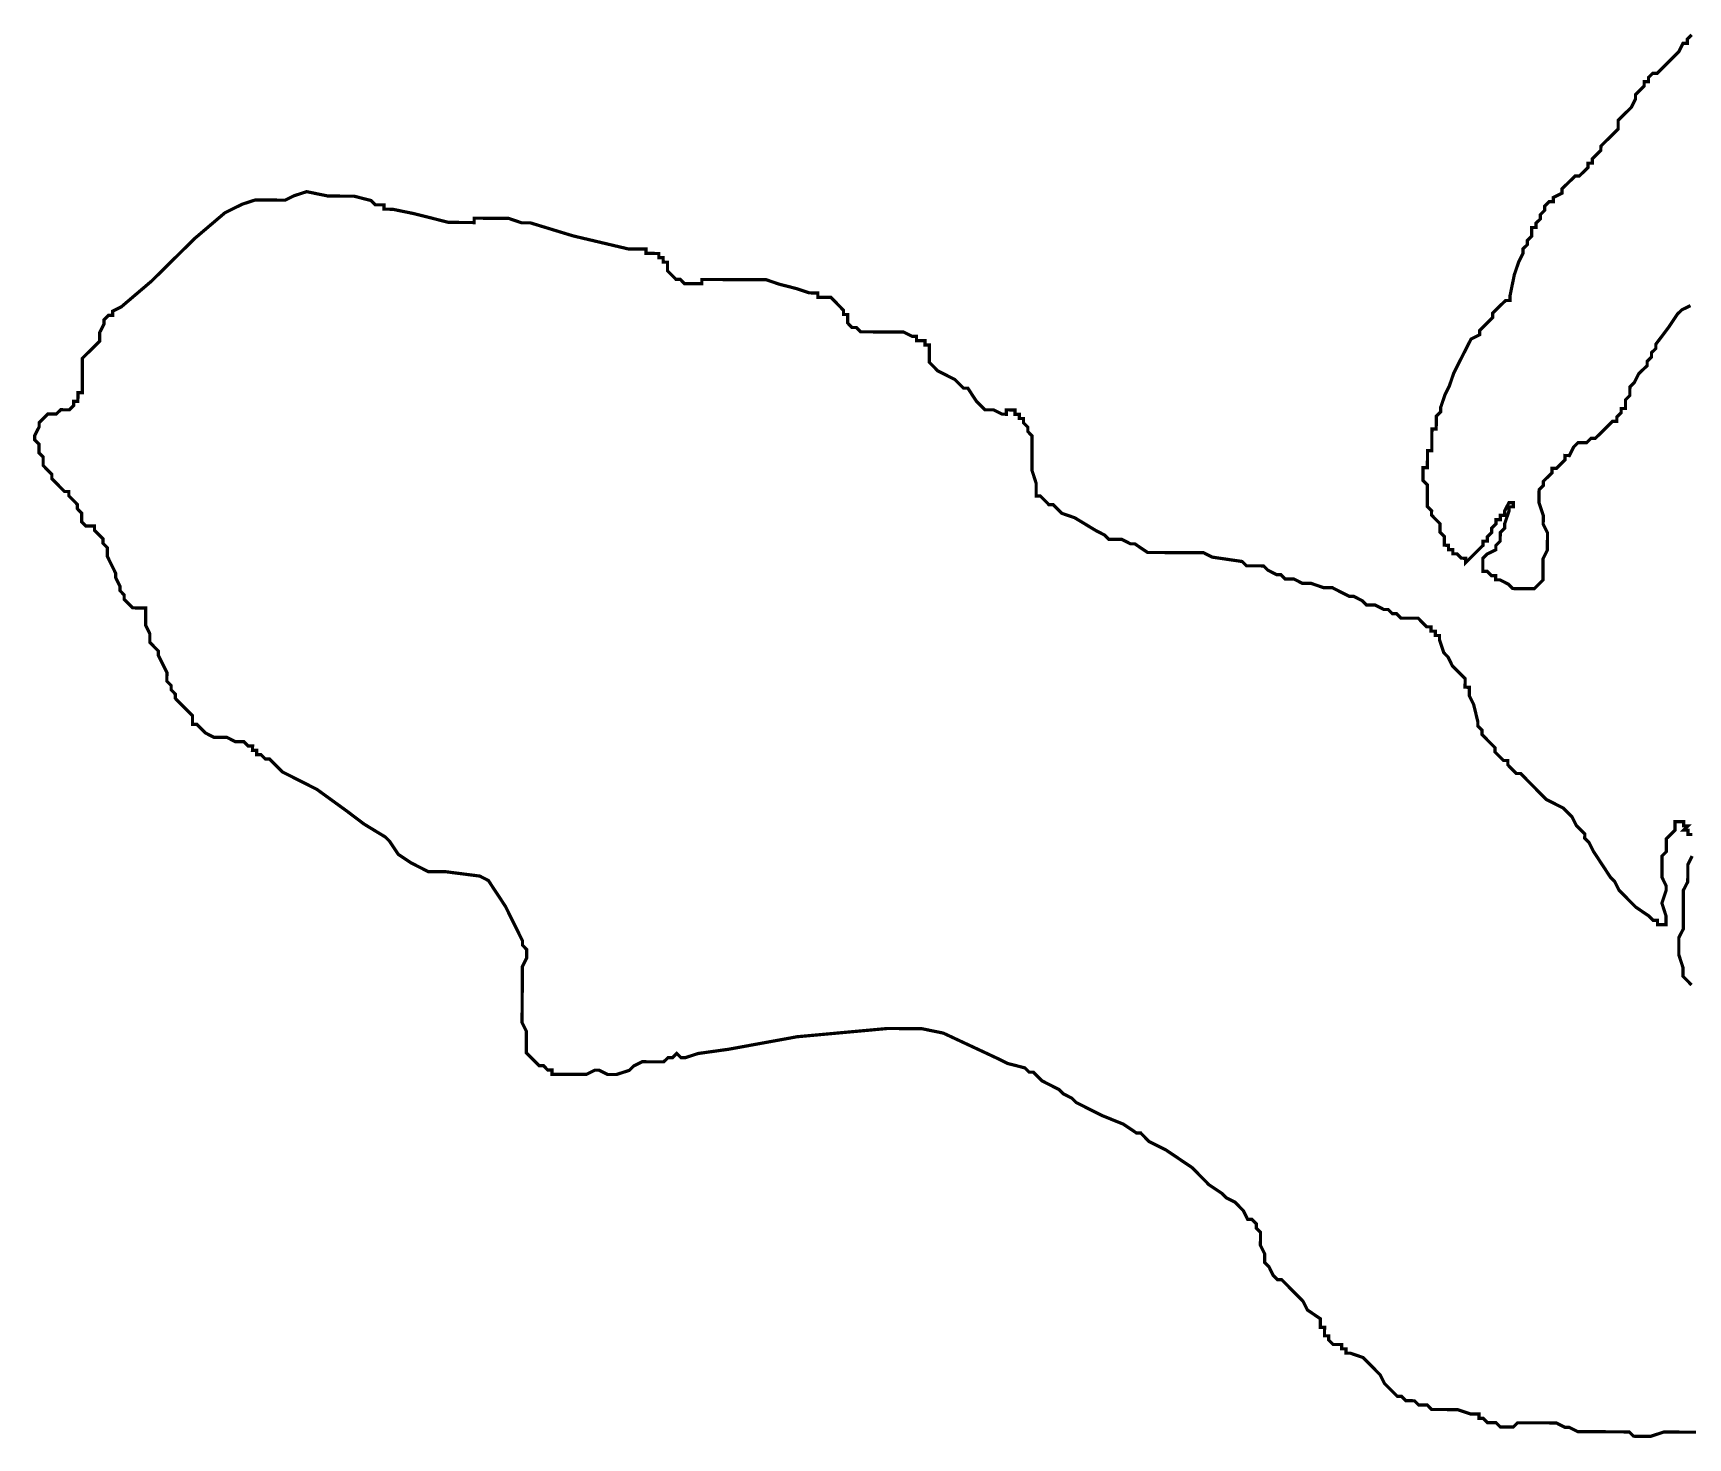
# Model space of a CAD drawing. Header units: metres. Extents: x 290190 to 339802, y 1811045 to 1991312.
# Drawn here: x 311859 to 313401, y 1901566 to 1902874 of the extents above; entities that cross this region are included whole.
import ezdxf

# ---------------------------------------------------------------- set-up
doc = ezdxf.new("R2010")
doc.units = ezdxf.units.M
doc.header["$MEASUREMENT"] = 0
doc.layers.add('HAZARDS LINE', color=1, linetype='Continuous')

msp = doc.modelspace()

# ---------------------------------------------------------------- linework, layer by layer
at = {"layer": 'HAZARDS LINE', "lineweight": 18}
for points in [[(313403.5, 1902620.5, 3, 3, 0), (313395.5, 1902616.6, 3, 3, 0), (313391.4, 1902612.6, 3, 3, 0), (313383.4, 1902600.6, 3, 3, 0), (313371.3, 1902584.6, 3, 3, 0), (313371.3, 1902580.6, 3, 3, 0), (313367.2, 1902576.6, 3, 3, 0), (313367.2, 1902572.6, 3, 3, 0), (313363.2, 1902568.6, 3, 3, 0), (313363.2, 1902564.6, 3, 3, 0), (313359.1, 1902560.7, 3, 3, 0), (313355.1, 1902556.7, 3, 3, 0), (313351.1, 1902548.7, 3, 3, 0), (313347.1, 1902544.7, 3, 3, 0), (313347, 1902536.7, 3, 3, 0), (313343, 1902532.7, 3, 3, 0), (313343, 1902524.7, 3, 3, 0), (313339, 1902524.7, 3, 3, 0), (313338.9, 1902520.7, 3, 3, 0), (313334.9, 1902516.7, 3, 3, 0), (313334.9, 1902512.7, 3, 3, 0), (313330.9, 1902512.7, 3, 3, 0), (313326.9, 1902508.7, 3, 3, 0), (313318.8, 1902500.7, 3, 3, 0), (313314.8, 1902496.8, 3, 3, 0), (313310.8, 1902496.8, 3, 3, 0), (313306.8, 1902492.8, 3, 3, 0), (313298.7, 1902492.8, 3, 3, 0), (313294.7, 1902488.8, 3, 3, 0), (313290.7, 1902480.8, 3, 3, 0), (313286.7, 1902480.9, 3, 3, 0), (313286.7, 1902476.9, 3, 3, 0), (313278.6, 1902468.9, 3, 3, 0), (313274.6, 1902468.9, 3, 3, 0), (313274.6, 1902464.9, 3, 3, 0), (313270.6, 1902460.9, 3, 3, 0), (313266.5, 1902456.9, 3, 3, 0), (313266.5, 1902452.9, 3, 3, 0), (313262.5, 1902448.9, 3, 3, 0), (313262.4, 1902436.9, 3, 3, 0), (313266.4, 1902424.9, 3, 3, 0), (313266.3, 1902416.9, 3, 3, 0), (313270.3, 1902408.8, 3, 3, 0), (313270.2, 1902392.8, 3, 3, 0), (313266.2, 1902384.8, 3, 3, 0), (313266.1, 1902364.8, 3, 3, 0), (313258.1, 1902356.8, 3, 3, 0), (313238, 1902356.9, 3, 3, 0), (313234, 1902360.9, 3, 3, 0), (313226, 1902365, 3, 3, 0), (313222, 1902365, 3, 3, 0), (313222.1, 1902369, 3, 3, 0), (313218.1, 1902369, 3, 3, 0), (313214.1, 1902373, 3, 3, 0), (313210.1, 1902373, 3, 3, 0), (313210.1, 1902385.1, 3, 3, 0), (313214.1, 1902389.1, 3, 3, 0), (313222.2, 1902393, 3, 3, 0), (313222.2, 1902397, 3, 3, 0), (313226.2, 1902401, 3, 3, 0), (313226.3, 1902409, 3, 3, 0), (313230.3, 1902413, 3, 3, 0), (313230.3, 1902417, 3, 3, 0), (313234.4, 1902429, 3, 3, 0), (313234.4, 1902433, 3, 3, 0), (313238.4, 1902433, 3, 3, 0), (313238.4, 1902437, 3, 3, 0), (313234.4, 1902437, 3, 3, 0), (313230.3, 1902429, 3, 3, 0), (313230.3, 1902425, 3, 3, 0), (313226.3, 1902425.1, 3, 3, 0), (313226.3, 1902421, 3, 3, 0), (313222.3, 1902421.1, 3, 3, 0), (313222.3, 1902417.1, 3, 3, 0), (313218.3, 1902413.1, 3, 3, 0), (313218.2, 1902409.1, 3, 3, 0), (313214.2, 1902405.1, 3, 3, 0), (313214.2, 1902401.1, 3, 3, 0), (313210.2, 1902401.1, 3, 3, 0), (313210.2, 1902397.1, 3, 3, 0), (313206.1, 1902393.1, 3, 3, 0), (313198.1, 1902385.1, 3, 3, 0), (313194.1, 1902381.1, 3, 3, 0), (313194.1, 1902385.1, 3, 3, 0), (313190.1, 1902385.2, 3, 3, 0), (313186.1, 1902389.2, 3, 3, 0), (313182.1, 1902389.2, 3, 3, 0), (313182.1, 1902393.2, 3, 3, 0), (313178.1, 1902393.2, 3, 3, 0), (313178.1, 1902397.2, 3, 3, 0), (313174.1, 1902397.3, 3, 3, 0), (313174.2, 1902405.3, 3, 3, 0), (313170.2, 1902409.3, 3, 3, 0), (313170.2, 1902417.3, 3, 3, 0), (313166.2, 1902421.3, 3, 3, 0), (313162.2, 1902425.4, 3, 3, 0), (313162.3, 1902429.4, 3, 3, 0), (313158.3, 1902433.4, 3, 3, 0), (313158.4, 1902453.4, 3, 3, 0), (313154.4, 1902457.4, 3, 3, 0), (313154.4, 1902469.5, 3, 3, 0), (313158.4, 1902469.4, 3, 3, 0), (313158.5, 1902485.5, 3, 3, 0), (313162.5, 1902485.4, 3, 3, 0), (313162.6, 1902505.5, 3, 3, 0), (313166.6, 1902505.5, 3, 3, 0), (313166.7, 1902517.5, 3, 3, 0), (313170.7, 1902521.5, 3, 3, 0), (313170.7, 1902525.5, 3, 3, 0), (313174.8, 1902537.5, 3, 3, 0), (313178.8, 1902545.5, 3, 3, 0), (313182.9, 1902557.5, 3, 3, 0), (313186.9, 1902565.5, 3, 3, 0), (313191, 1902573.5, 3, 3, 0), (313195, 1902581.4, 3, 3, 0), (313199.1, 1902589.4, 3, 3, 0), (313207.1, 1902593.4, 3, 3, 0), (313207.1, 1902597.4, 3, 3, 0), (313211.1, 1902601.4, 3, 3, 0), (313215.1, 1902605.4, 3, 3, 0), (313219.2, 1902609.4, 3, 3, 0), (313219.2, 1902613.4, 3, 3, 0), (313227.2, 1902621.4, 3, 3, 0), (313231.3, 1902625.3, 3, 3, 0), (313235.3, 1902625.3, 3, 3, 0), (313235.3, 1902629.3, 3, 3, 0), (313239.4, 1902649.3, 3, 3, 0), (313243.5, 1902661.3, 3, 3, 0), (313247.5, 1902669.3, 3, 3, 0), (313247.5, 1902673.4, 3, 3, 0), (313251.5, 1902677.3, 3, 3, 0), (313251.6, 1902681.3, 3, 3, 0), (313255.6, 1902685.3, 3, 3, 0), (313255.6, 1902693.3, 3, 3, 0), (313259.6, 1902693.3, 3, 3, 0), (313259.6, 1902697.3, 3, 3, 0), (313263.7, 1902701.3, 3, 3, 0), (313263.7, 1902705.3, 3, 3, 0), (313267.7, 1902709.3, 3, 3, 0), (313267.7, 1902713.3, 3, 3, 0), (313271.8, 1902717.3, 3, 3, 0), (313275.8, 1902717.3, 3, 3, 0), (313275.8, 1902721.3, 3, 3, 0), (313283.8, 1902725.3, 3, 3, 0), (313283.8, 1902729.3, 3, 3, 0), (313287.9, 1902733.3, 3, 3, 0), (313291.9, 1902737.2, 3, 3, 0), (313295.9, 1902741.2, 3, 3, 0), (313299.9, 1902741.2, 3, 3, 0), (313308, 1902749.2, 3, 3, 0), (313308, 1902753.2, 3, 3, 0), (313312, 1902753.2, 3, 3, 0), (313312, 1902757.2, 3, 3, 0), (313316, 1902761.2, 3, 3, 0), (313320, 1902765.2, 3, 3, 0), (313320.1, 1902769.2, 3, 3, 0), (313328.1, 1902777.1, 3, 3, 0), (313332.1, 1902781.1, 3, 3, 0), (313336.2, 1902785.1, 3, 3, 0), (313336.2, 1902793.1, 3, 3, 0), (313340.2, 1902797.1, 3, 3, 0), (313344.2, 1902801.1, 3, 3, 0), (313348.3, 1902805.1, 3, 3, 0), (313352.3, 1902813.1, 3, 3, 0), (313352.3, 1902817.1, 3, 3, 0), (313360.4, 1902825.1, 3, 3, 0), (313360.4, 1902829.1, 3, 3, 0), (313364.4, 1902829.1, 3, 3, 0), (313364.4, 1902833.1, 3, 3, 0), (313368.4, 1902837, 3, 3, 0), (313372.5, 1902837, 3, 3, 0), (313380.5, 1902845, 3, 3, 0), (313392.6, 1902857, 3, 3, 0), (313396.6, 1902865, 3, 3, 0), (313400.6, 1902864.9, 3, 3, 0), (313400.6, 1902868.9, 3, 3, 0), (313404.7, 1902872.9, 3, 3, 0)], [(313418.6, 1901570.8, 3, 3, 0), (313378.6, 1901571, 3, 3, 0), (313366.5, 1901567, 3, 3, 0), (313350.5, 1901567.1, 3, 3, 0), (313346.5, 1901571.1, 3, 3, 0), (313298.4, 1901571.4, 3, 3, 0), (313290.5, 1901575.4, 3, 3, 0), (313286.5, 1901575.4, 3, 3, 0), (313278.5, 1901579.5, 3, 3, 0), (313242.4, 1901579.6, 3, 3, 0), (313238.4, 1901575.6, 3, 3, 0), (313226.4, 1901575.7, 3, 3, 0), (313222.4, 1901579.7, 3, 3, 0), (313214.4, 1901579.8, 3, 3, 0), (313210.4, 1901583.8, 3, 3, 0), (313206.4, 1901583.8, 3, 3, 0), (313206.4, 1901587.8, 3, 3, 0), (313198.4, 1901587.9, 3, 3, 0), (313186.4, 1901591.9, 3, 3, 0), (313162.4, 1901592, 3, 3, 0), (313158.4, 1901596.1, 3, 3, 0), (313150.4, 1901596.1, 3, 3, 0), (313146.4, 1901600.1, 3, 3, 0), (313138.4, 1901600.2, 3, 3, 0), (313134.4, 1901604.2, 3, 3, 0), (313130.4, 1901604.2, 3, 3, 0), (313126.4, 1901608.2, 3, 3, 0), (313122.4, 1901612.2, 3, 3, 0), (313118.4, 1901616.3, 3, 3, 0), (313114.4, 1901624.3, 3, 3, 0), (313110.4, 1901628.3, 3, 3, 0), (313106.5, 1901632.4, 3, 3, 0), (313102.5, 1901636.4, 3, 3, 0), (313098.5, 1901640.4, 3, 3, 0), (313086.5, 1901644.5, 3, 3, 0), (313082.5, 1901644.5, 3, 3, 0), (313082.5, 1901648.5, 3, 3, 0), (313078.5, 1901648.5, 3, 3, 0), (313078.5, 1901652.5, 3, 3, 0), (313070.5, 1901652.6, 3, 3, 0), (313066.5, 1901656.6, 3, 3, 0), (313066.5, 1901660.6, 3, 3, 0), (313062.5, 1901660.6, 3, 3, 0), (313062.6, 1901668.6, 3, 3, 0), (313058.6, 1901668.6, 3, 3, 0), (313058.6, 1901676.6, 3, 3, 0), (313046.6, 1901684.7, 3, 3, 0), (313042.6, 1901692.7, 3, 3, 0), (313034.7, 1901700.8, 3, 3, 0), (313030.7, 1901704.8, 3, 3, 0), (313022.7, 1901712.9, 3, 3, 0), (313018.7, 1901712.9, 3, 3, 0), (313014.7, 1901716.9, 3, 3, 0), (313010.8, 1901724.9, 3, 3, 0), (313006.8, 1901729, 3, 3, 0), (313006.8, 1901737, 3, 3, 0), (313002.8, 1901745, 3, 3, 0), (313002.9, 1901757, 3, 3, 0), (312998.9, 1901761.1, 3, 3, 0), (312998.9, 1901765.1, 3, 3, 0), (312994.9, 1901769.1, 3, 3, 0), (312990.9, 1901769.1, 3, 3, 0), (312987, 1901777.1, 3, 3, 0), (312983, 1901781.2, 3, 3, 0), (312979, 1901785.2, 3, 3, 0), (312971, 1901789.2, 3, 3, 0), (312967, 1901793.3, 3, 3, 0), (312955, 1901801.3, 3, 3, 0), (312939.1, 1901817.4, 3, 3, 0), (312915.1, 1901833.6, 3, 3, 0), (312899.1, 1901841.6, 3, 3, 0), (312891.2, 1901849.7, 3, 3, 0), (312887.2, 1901849.7, 3, 3, 0), (312875.2, 1901857.8, 3, 3, 0), (312855.2, 1901865.9, 3, 3, 0), (312831.2, 1901878, 3, 3, 0), (312827.2, 1901882, 3, 3, 0), (312819.2, 1901886.1, 3, 3, 0), (312815.2, 1901890.1, 3, 3, 0), (312799.3, 1901898.2, 3, 3, 0), (312795.3, 1901902.2, 3, 3, 0), (312791.3, 1901906.3, 3, 3, 0), (312787.3, 1901906.3, 3, 3, 0), (312783.3, 1901910.3, 3, 3, 0), (312767.3, 1901914.4, 3, 3, 0), (312759.3, 1901918.4, 3, 3, 0), (312707.3, 1901942.7, 3, 3, 0), (312687.3, 1901946.8, 3, 3, 0), (312655.3, 1901947, 3, 3, 0), (312571.1, 1901939.3, 3, 3, 0), (312507, 1901927.6, 3, 3, 0), (312478.9, 1901923.7, 3, 3, 0), (312466.9, 1901919.8, 3, 3, 0), (312462.9, 1901919.8, 3, 3, 0), (312458.9, 1901923.8, 3, 3, 0), (312454.9, 1901919.8, 3, 3, 0), (312450.9, 1901919.9, 3, 3, 0), (312446.8, 1901915.9, 3, 3, 0), (312426.8, 1901916, 3, 3, 0), (312418.8, 1901912, 3, 3, 0), (312414.8, 1901908, 3, 3, 0), (312402.7, 1901904.1, 3, 3, 0), (312394.7, 1901904.1, 3, 3, 0), (312386.7, 1901908.1, 3, 3, 0), (312382.7, 1901908.2, 3, 3, 0), (312374.7, 1901904.2, 3, 3, 0), (312342.6, 1901904.3, 3, 3, 0), (312342.7, 1901908.3, 3, 3, 0), (312338.6, 1901908.4, 3, 3, 0), (312334.7, 1901912.4, 3, 3, 0), (312330.7, 1901912.4, 3, 3, 0), (312326.7, 1901916.4, 3, 3, 0), (312318.7, 1901924.5, 3, 3, 0), (312318.8, 1901944.5, 3, 3, 0), (312314.8, 1901952.5, 3, 3, 0), (312315.1, 1902004.6, 3, 3, 0), (312319.1, 1902012.6, 3, 3, 0), (312319.1, 1902020.6, 3, 3, 0), (312315.2, 1902024.7, 3, 3, 0), (312315.2, 1902028.7, 3, 3, 0), (312299.3, 1902060.8, 3, 3, 0), (312283.4, 1902084.9, 3, 3, 0), (312275.4, 1902089, 3, 3, 0), (312243.4, 1902093.1, 3, 3, 0), (312227.3, 1902093.2, 3, 3, 0), (312211.4, 1902101.3, 3, 3, 0), (312199.4, 1902109.3, 3, 3, 0), (312191.4, 1902121.4, 3, 3, 0), (312187.4, 1902125.4, 3, 3, 0), (312167.5, 1902137.5, 3, 3, 0), (312151.5, 1902149.6, 3, 3, 0), (312123.6, 1902169.8, 3, 3, 0), (312091.6, 1902186, 3, 3, 0), (312079.6, 1902198, 3, 3, 0), (312075.6, 1902198.1, 3, 3, 0), (312071.6, 1902202.1, 3, 3, 0), (312067.6, 1902202.1, 3, 3, 0), (312067.6, 1902206.1, 3, 3, 0), (312063.6, 1902206.1, 3, 3, 0), (312063.7, 1902210.1, 3, 3, 0), (312059.7, 1902210.1, 3, 3, 0), (312055.7, 1902214.2, 3, 3, 0), (312047.7, 1902214.2, 3, 3, 0), (312039.7, 1902218.3, 3, 3, 0), (312027.6, 1902218.3, 3, 3, 0), (312019.7, 1902222.4, 3, 3, 0), (312015.7, 1902226.4, 3, 3, 0), (312011.7, 1902230.4, 3, 3, 0), (312007.7, 1902230.4, 3, 3, 0), (312007.7, 1902238.4, 3, 3, 0), (312003.7, 1902242.5, 3, 3, 0), (311999.7, 1902246.5, 3, 3, 0), (311995.7, 1902250.5, 3, 3, 0), (311991.8, 1902254.5, 3, 3, 0), (311991.8, 1902258.5, 3, 3, 0), (311987.8, 1902262.6, 3, 3, 0), (311987.8, 1902266.6, 3, 3, 0), (311983.8, 1902270.6, 3, 3, 0), (311983.9, 1902278.6, 3, 3, 0), (311979.9, 1902286.6, 3, 3, 0), (311975.9, 1902294.7, 3, 3, 0), (311975.9, 1902298.7, 3, 3, 0), (311968, 1902306.7, 3, 3, 0), (311968, 1902314.7, 3, 3, 0), (311964, 1902322.8, 3, 3, 0), (311964.1, 1902334.8, 3, 3, 0), (311964.1, 1902338.8, 3, 3, 0), (311952.1, 1902338.9, 3, 3, 0), (311948.1, 1902342.9, 3, 3, 0), (311944.1, 1902346.9, 3, 3, 0), (311944.1, 1902350.9, 3, 3, 0), (311940.2, 1902354.9, 3, 3, 0), (311940.2, 1902358.9, 3, 3, 0), (311936.2, 1902367, 3, 3, 0), (311936.2, 1902371, 3, 3, 0), (311928.3, 1902387, 3, 3, 0), (311928.3, 1902395.1, 3, 3, 0), (311924.3, 1902399.1, 3, 3, 0), (311924.4, 1902403.1, 3, 3, 0), (311920.4, 1902407.1, 3, 3, 0), (311916.4, 1902411.1, 3, 3, 0), (311916.4, 1902415.1, 3, 3, 0), (311908.4, 1902415.2, 3, 3, 0), (311904.4, 1902419.2, 3, 3, 0), (311904.4, 1902427.2, 3, 3, 0), (311900.5, 1902431.2, 3, 3, 0), (311900.5, 1902435.2, 3, 3, 0), (311896.5, 1902439.3, 3, 3, 0), (311892.5, 1902443.3, 3, 3, 0), (311892.5, 1902447.3, 3, 3, 0), (311888.5, 1902447.3, 3, 3, 0), (311884.5, 1902451.3, 3, 3, 0), (311880.5, 1902455.4, 3, 3, 0), (311876.6, 1902459.4, 3, 3, 0), (311876.6, 1902463.4, 3, 3, 0), (311868.6, 1902471.5, 3, 3, 0), (311868.6, 1902479.5, 3, 3, 0), (311864.6, 1902483.5, 3, 3, 0), (311864.7, 1902491.5, 3, 3, 0), (311860.7, 1902495.5, 3, 3, 0), (311860.7, 1902499.5, 3, 3, 0), (311864.8, 1902507.5, 3, 3, 0), (311864.8, 1902511.5, 3, 3, 0), (311868.8, 1902515.5, 3, 3, 0), (311872.8, 1902519.5, 3, 3, 0), (311880.8, 1902519.5, 3, 3, 0), (311884.9, 1902523.5, 3, 3, 0), (311892.9, 1902523.4, 3, 3, 0), (311896.9, 1902527.4, 3, 3, 0), (311896.9, 1902531.4, 3, 3, 0), (311900.9, 1902531.4, 3, 3, 0), (311901, 1902539.4, 3, 3, 0), (311905, 1902539.4, 3, 3, 0), (311905.1, 1902571.4, 3, 3, 0), (311909.1, 1902575.4, 3, 3, 0), (311917.2, 1902583.4, 3, 3, 0), (311921.2, 1902587.4, 3, 3, 0), (311921.2, 1902595.4, 3, 3, 0), (311925.3, 1902603.4, 3, 3, 0), (311925.3, 1902607.4, 3, 3, 0), (311929.3, 1902611.4, 3, 3, 0), (311933.3, 1902611.4, 3, 3, 0), (311933.4, 1902615.4, 3, 3, 0), (311941.4, 1902619.4, 3, 3, 0), (311969.5, 1902643.3, 3, 3, 0), (312009.8, 1902683.1, 3, 3, 0), (312037.9, 1902707, 3, 3, 0), (312054, 1902715, 3, 3, 0), (312066, 1902718.9, 3, 3, 0), (312094.1, 1902718.8, 3, 3, 0), (312102.1, 1902722.8, 3, 3, 0), (312114.1, 1902726.7, 3, 3, 0), (312134.1, 1902722.6, 3, 3, 0), (312158.2, 1902722.5, 3, 3, 0), (312174.2, 1902718.4, 3, 3, 0), (312178.2, 1902714.4, 3, 3, 0), (312186.2, 1902714.4, 3, 3, 0), (312186.2, 1902710.4, 3, 3, 0), (312194.2, 1902710.3, 3, 3, 0), (312214.2, 1902706.2, 3, 3, 0), (312246.2, 1902698.1, 3, 3, 0), (312270.2, 1902697.9, 3, 3, 0), (312270.2, 1902702, 3, 3, 0), (312302.3, 1902701.8, 3, 3, 0), (312314.3, 1902697.7, 3, 3, 0), (312322.3, 1902697.7, 3, 3, 0), (312362.3, 1902685.5, 3, 3, 0), (312414.3, 1902673.2, 3, 3, 0), (312430.3, 1902673.2, 3, 3, 0), (312430.3, 1902669.2, 3, 3, 0), (312442.3, 1902669.1, 3, 3, 0), (312442.3, 1902665.1, 3, 3, 0), (312446.3, 1902665.1, 3, 3, 0), (312446.3, 1902661.1, 3, 3, 0), (312450.3, 1902661, 3, 3, 0), (312450.3, 1902653, 3, 3, 0), (312454.3, 1902649, 3, 3, 0), (312458.2, 1902645, 3, 3, 0), (312462.3, 1902645, 3, 3, 0), (312466.2, 1902640.9, 3, 3, 0), (312482.3, 1902640.9, 3, 3, 0), (312482.3, 1902644.9, 3, 3, 0), (312542.4, 1902644.6, 3, 3, 0), (312554.4, 1902640.5, 3, 3, 0), (312570.4, 1902636.4, 3, 3, 0), (312582.4, 1902632.4, 3, 3, 0), (312590.4, 1902632.3, 3, 3, 0), (312590.4, 1902628.3, 3, 3, 0), (312602.4, 1902628.3, 3, 3, 0), (312606.4, 1902624.3, 3, 3, 0), (312610.4, 1902620.2, 3, 3, 0), (312614.3, 1902616.2, 3, 3, 0), (312614.3, 1902612.2, 3, 3, 0), (312618.3, 1902612.2, 3, 3, 0), (312618.3, 1902608.2, 3, 3, 0), (312618.3, 1902604.2, 3, 3, 0), (312622.3, 1902600.1, 3, 3, 0), (312626.3, 1902600.1, 3, 3, 0), (312630.3, 1902596.1, 3, 3, 0), (312670.3, 1902595.9, 3, 3, 0), (312678.3, 1902591.9, 3, 3, 0), (312682.3, 1902591.9, 3, 3, 0), (312682.3, 1902587.8, 3, 3, 0), (312690.3, 1902587.8, 3, 3, 0), (312690.3, 1902583.8, 3, 3, 0), (312694.3, 1902583.8, 3, 3, 0), (312694.2, 1902567.8, 3, 3, 0), (312702.2, 1902559.7, 3, 3, 0), (312718.2, 1902551.6, 3, 3, 0), (312722.2, 1902547.6, 3, 3, 0), (312726.2, 1902543.6, 3, 3, 0), (312730.2, 1902543.6, 3, 3, 0), (312738.1, 1902531.5, 3, 3, 0), (312742.1, 1902527.5, 3, 3, 0), (312746.1, 1902523.4, 3, 3, 0), (312754.1, 1902523.4, 3, 3, 0), (312762.1, 1902519.4, 3, 3, 0), (312766.1, 1902519.3, 3, 3, 0), (312766.1, 1902523.4, 3, 3, 0), (312774.1, 1902523.3, 3, 3, 0), (312774.1, 1902519.3, 3, 3, 0), (312778.1, 1902519.3, 3, 3, 0), (312778.1, 1902515.3, 3, 3, 0), (312782.1, 1902515.3, 3, 3, 0), (312782.1, 1902511.3, 3, 3, 0), (312786.1, 1902507.2, 3, 3, 0), (312786.1, 1902503.2, 3, 3, 0), (312790, 1902499.2, 3, 3, 0), (312789.9, 1902467.2, 3, 3, 0), (312793.8, 1902455.1, 3, 3, 0), (312793.8, 1902443.1, 3, 3, 0), (312797.8, 1902443.1, 3, 3, 0), (312801.8, 1902439.1, 3, 3, 0), (312805.8, 1902435, 3, 3, 0), (312809.8, 1902435, 3, 3, 0), (312813.8, 1902431, 3, 3, 0), (312817.7, 1902427, 3, 3, 0), (312829.7, 1902422.9, 3, 3, 0), (312849.7, 1902410.8, 3, 3, 0), (312857.7, 1902406.7, 3, 3, 0), (312861.7, 1902402.7, 3, 3, 0), (312873.7, 1902402.7, 3, 3, 0), (312881.7, 1902398.6, 3, 3, 0), (312885.7, 1902398.6, 3, 3, 0), (312897.7, 1902390.5, 3, 3, 0), (312949.8, 1902390.3, 3, 3, 0), (312957.8, 1902386.2, 3, 3, 0), (312985.8, 1902382.1, 3, 3, 0), (312989.8, 1902378.1, 3, 3, 0), (313005.8, 1902378, 3, 3, 0), (313009.8, 1902374, 3, 3, 0), (313017.8, 1902369.9, 3, 3, 0), (313021.8, 1902369.9, 3, 3, 0), (313025.8, 1902365.9, 3, 3, 0), (313033.8, 1902365.9, 3, 3, 0), (313041.8, 1902361.8, 3, 3, 0), (313049.8, 1902361.8, 3, 3, 0), (313061.8, 1902357.7, 3, 3, 0), (313069.8, 1902357.7, 3, 3, 0), (313077.8, 1902353.6, 3, 3, 0), (313085.8, 1902349.6, 3, 3, 0), (313089.8, 1902349.6, 3, 3, 0), (313097.8, 1902345.5, 3, 3, 0), (313101.8, 1902341.5, 3, 3, 0), (313109.8, 1902341.5, 3, 3, 0), (313117.8, 1902337.4, 3, 3, 0), (313121.8, 1902337.4, 3, 3, 0), (313125.8, 1902333.4, 3, 3, 0), (313129.8, 1902333.4, 3, 3, 0), (313133.7, 1902329.3, 3, 3, 0), (313149.8, 1902329.3, 3, 3, 0), (313153.8, 1902325.2, 3, 3, 0), (313157.7, 1902321.2, 3, 3, 0), (313161.7, 1902321.2, 3, 3, 0), (313161.7, 1902317.2, 3, 3, 0), (313165.7, 1902317.2, 3, 3, 0), (313165.7, 1902313.2, 3, 3, 0), (313169.7, 1902313.1, 3, 3, 0), (313169.7, 1902309.1, 3, 3, 0), (313173.7, 1902297.1, 3, 3, 0), (313177.6, 1902293.1, 3, 3, 0), (313181.6, 1902285, 3, 3, 0), (313185.6, 1902281, 3, 3, 0), (313189.6, 1902277, 3, 3, 0), (313193.6, 1902273, 3, 3, 0), (313193.5, 1902265, 3, 3, 0), (313197.5, 1902264.9, 3, 3, 0), (313197.5, 1902256.9, 3, 3, 0), (313201.5, 1902248.9, 3, 3, 0), (313205.4, 1902232.8, 3, 3, 0), (313205.4, 1902228.8, 3, 3, 0), (313209.4, 1902224.8, 3, 3, 0), (313209.3, 1902220.8, 3, 3, 0), (313213.3, 1902216.8, 3, 3, 0), (313221.3, 1902208.7, 3, 3, 0), (313221.3, 1902204.7, 3, 3, 0), (313225.3, 1902200.7, 3, 3, 0), (313229.3, 1902196.7, 3, 3, 0), (313233.3, 1902196.7, 3, 3, 0), (313233.3, 1902192.7, 3, 3, 0), (313237.2, 1902188.6, 3, 3, 0), (313241.2, 1902184.6, 3, 3, 0), (313245.2, 1902184.6, 3, 3, 0), (313249.2, 1902180.6, 3, 3, 0), (313257.2, 1902172.5, 3, 3, 0), (313269.2, 1902160.4, 3, 3, 0), (313285.1, 1902152.3, 3, 3, 0), (313293.1, 1902144.3, 3, 3, 0), (313297.1, 1902136.3, 3, 3, 0), (313305.1, 1902128.2, 3, 3, 0), (313305, 1902124.2, 3, 3, 0), (313309, 1902120.2, 3, 3, 0), (313313, 1902112.2, 3, 3, 0), (313328.9, 1902088, 3, 3, 0), (313332.9, 1902084, 3, 3, 0), (313336.9, 1902076, 3, 3, 0), (313340.8, 1902072, 3, 3, 0), (313344.8, 1902067.9, 3, 3, 0), (313348.8, 1902063.9, 3, 3, 0), (313352.8, 1902059.9, 3, 3, 0), (313364.8, 1902051.8, 3, 3, 0), (313368.8, 1902047.8, 3, 3, 0), (313372.8, 1902047.8, 3, 3, 0), (313372.8, 1902043.8, 3, 3, 0), (313380.8, 1902043.7, 3, 3, 0), (313380.8, 1902051.7, 3, 3, 0), (313376.9, 1902063.8, 3, 3, 0), (313380.9, 1902075.8, 3, 3, 0), (313380.9, 1902079.8, 3, 3, 0), (313377, 1902087.8, 3, 3, 0), (313377.1, 1902107.8, 3, 3, 0), (313381.1, 1902111.8, 3, 3, 0), (313381.1, 1902123.9, 3, 3, 0), (313385.2, 1902127.8, 3, 3, 0), (313389.2, 1902131.8, 3, 3, 0), (313389.2, 1902139.8, 3, 3, 0), (313397.2, 1902139.8, 3, 3, 0), (313397.2, 1902135.8, 3, 3, 0), (313401.2, 1902135.8, 3, 3, 0), (313397.2, 1902131.8, 3, 3, 0), (313401.2, 1902131.8, 3, 3, 0), (313401.2, 1902127.8, 3, 3, 0), (313405.2, 1902127.7, 3, 3, 0)], [(313405.1, 1902107.7, 3, 3, 0), (313401.1, 1902099.7, 3, 3, 0), (313401, 1902083.7, 3, 3, 0), (313396.9, 1902075.7, 3, 3, 0), (313396.8, 1902039.6, 3, 3, 0), (313392.7, 1902031.7, 3, 3, 0), (313392.7, 1902015.6, 3, 3, 0), (313396.6, 1902003.6, 3, 3, 0), (313396.6, 1901995.6, 3, 3, 0), (313400.6, 1901991.6, 3, 3, 0), (313404.5, 1901987.5, 3, 3, 0)]]:
    msp.add_lwpolyline(points, format="xyseb", dxfattribs=at)

doc.saveas('drawing.dxf')
